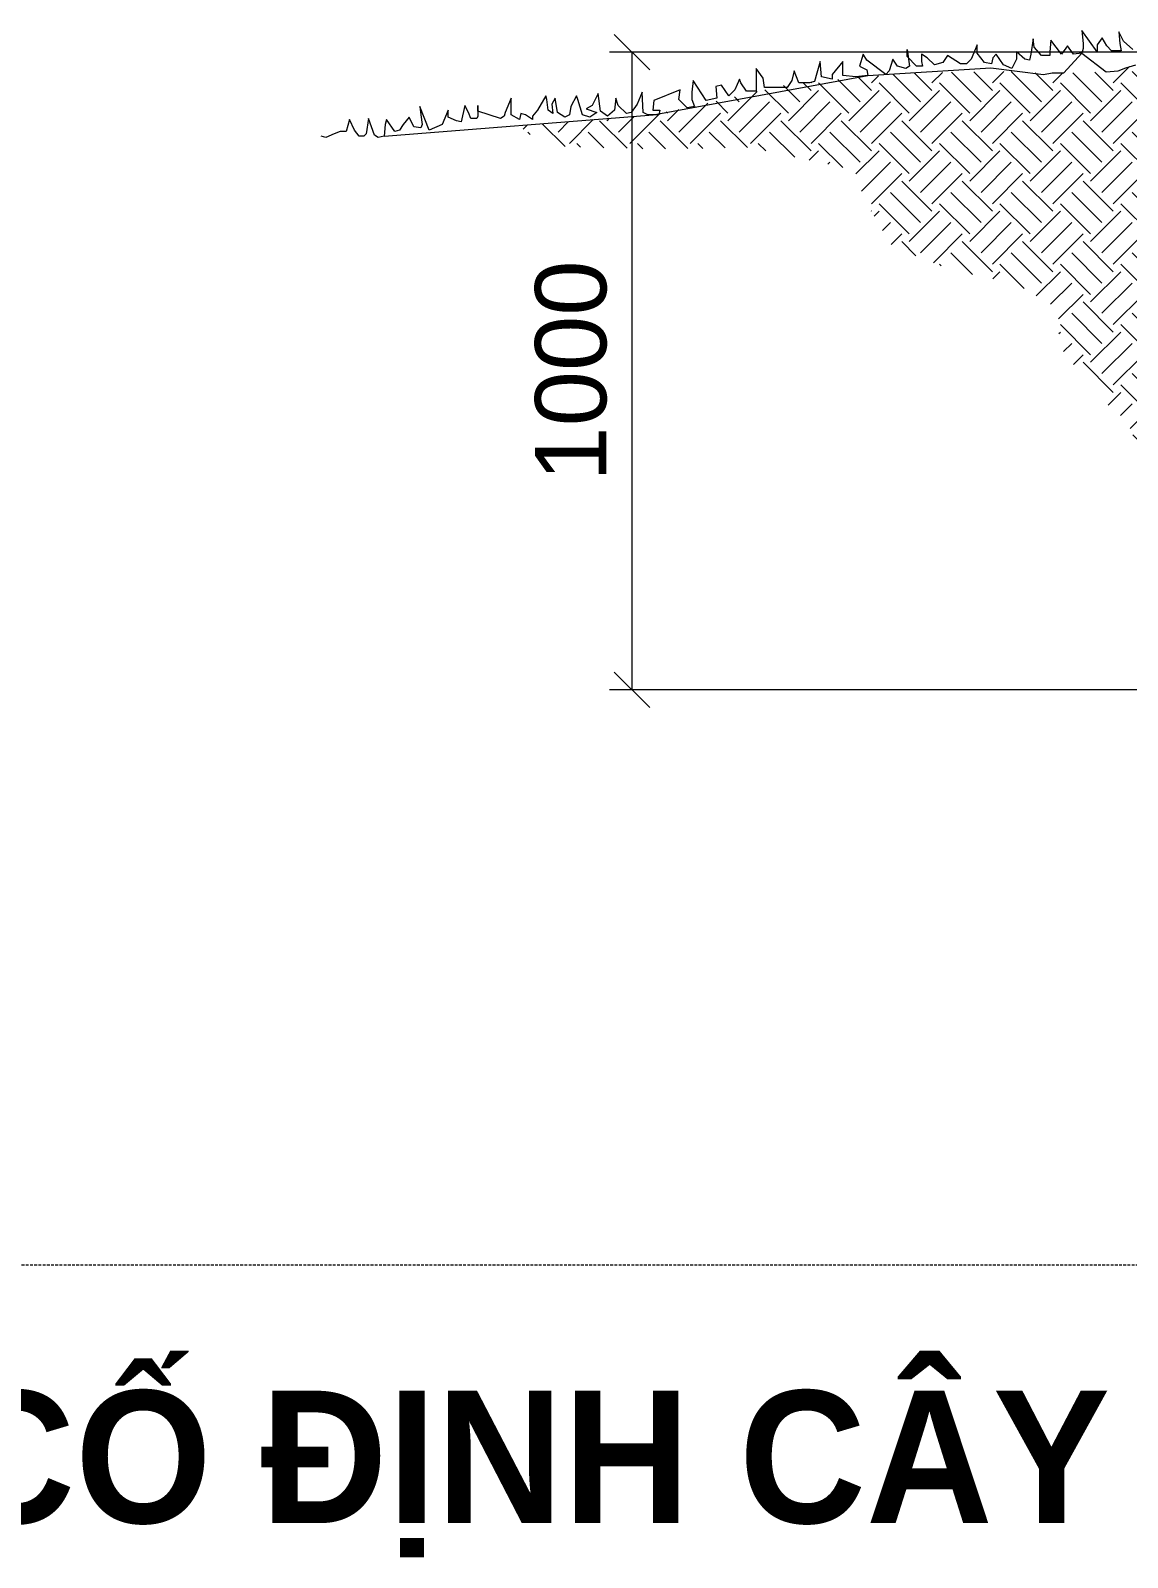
# Model space of a CAD drawing. Header units: millimetres. Extents: x 5357 to 259384, y -16348 to 109893.
# Drawn here: x 249799 to 251663, y 7125 to 9721 of the extents above; entities that cross this region are included whole.
import ezdxf

# ---------------------------------------------------------------- set-up
doc = ezdxf.new("R2010")
doc.units = ezdxf.units.MM
doc.linetypes.add('Demolished', pattern=[7.14375, 4.7625, -2.38125])
for name, color, linetype, lineweight in [('0_LA_DIMS', 250, 'Continuous', 18), ('0_LA_DIMS-1', 7, 'Continuous', 18), ('A-DETL-DEMO', 6, 'Demolished', 18), ('G-ANNO-TEXT-1', 7, 'Continuous', 9), ('LSA', 250, 'Continuous', 18)]:
    doc.layers.add(name, color=color, linetype=linetype, lineweight=lineweight)
doc.styles.add('Arial_7', font='arial_0.ttf', dxfattribs={"height": 121})
doc.styles.add('Arial_B_4', font='arialbd_0.ttf', dxfattribs={"width": 0.95, "height": 225})

# ---------------------------------------------------------------- blocks, each defined once
blk = doc.blocks.new('CAY XANH_CHI TIET TRONG CAY 2_dwg__ArchTick-2201644-CẢNH QUAN_CHI TIẾT TRỒNG CÂY')
at = {"layer": '0_LA_DIMS'}
blk.add_line((8028.5, 7759), (7968, 7698.5), dxfattribs=at)
blk = doc.blocks.new('CAY XANH_CHI TIET TRONG CAY 2_dwg-2201643-CẢNH QUAN_CHI TIẾT TRỒNG CÂY')
at = {"layer": 'LSA'}
h = blk.add_hatch(dxfattribs=at)
h.set_pattern_fill('FP_62', color=256, style=0, pattern_type=2)
h.set_pattern_definition([(45, (-2203349.3, -351054.77), (0, 102.6719046), [72.6, -72.6]), (45, (-2203368.55, -351035.52), (0, 102.6719046), [72.6, -72.6]), (45, (-2203387.8, -351016.27), (0, 102.6719046), [72.6, -72.6]), (135, (-2203387.8, -351003.436), (-102.6719046, 7e-15), [72.6, -72.6]), (135, (-2203368.55, -350984.185), (-102.6719046, 7e-15), [72.6, -72.6]), (135, (-2203349.3, -350964.934), (-102.6719046, 7e-15), [72.6, -72.6])])
h.paths.add_polyline_path([(8015.4, 8615.5), (8050.9, 8620.6), (8078.5, 8673.5), (8059, 8699.7), (8034.2, 8747.7), (8011, 8789.7), (7985.5, 8908.1), (7981, 9027.3), (7990.7, 9129.2), (7983.2, 9342.1), (7988.2, 9403.8), (7982, 9625.4), (7945.2, 9662.2), (7893, 9689.2), (7838.8, 9688.5), (7757.7, 9689.2), (7676.7, 9678.3), (7594.1, 9669.2), (7532.3, 9660), (7490.5, 9650.8), (7391.2, 9647.5), (7337.4, 9651.5), (7159.6, 9648.8), (6952.2, 9629.9), (6781.4, 9589.9), (6713, 9576.8), (6492.3, 9559.3), (6537.4, 9524.3), (6727.9, 9519.2), (6885.3, 9521.8), (7063.1, 9483.7), (7078.3, 9435.5), (7126.6, 9354.2), (7228.2, 9313.6), (7338.9, 9289.8), (7408.5, 9247.6), (7411, 9184.2), (7477, 9097.8), (7525.3, 9057.2), (7555.7, 8988.7), (7583.7, 8892.2), (7682.7, 8798.3), (7791.9, 8745), (7911.3, 8658.7), (8011, 8617.3)])
at = {"layer": '0_LA_DIMS'}
for p, q in [((8608, 9684), (6646.8, 9684)), ((6684.6, 9684), (6684.6, 8600)), ((8611.6, 8600), (6646.8, 8600))]:
    blk.add_line(p, q, dxfattribs=at)
at = {"layer": 'LSA', "flags": 128}
for points in [[(7535.9, 9688.5), (7519.7, 9702.6), (7511.6, 9718.7), (7513.7, 9698.6), (7515.7, 9686.4), (7499.5, 9686.4), (7491.4, 9694.5), (7483.4, 9708.6), (7475.3, 9696.5), (7475.3, 9684.4), (7449, 9720.8), (7451.1, 9698.6), (7451.1, 9690.5), (7449, 9682.4), (7434.9, 9680.4), (7424.8, 9694.5), (7414.7, 9680.4), (7396.5, 9704.6), (7394.5, 9684.4), (7394.5, 9678.4), (7380.4, 9678.4), (7368.3, 9692.5), (7366.2, 9706.6), (7362.2, 9680.4), (7360.2, 9670.3), (7352.1, 9672.3), (7338, 9684.4), (7338, 9672.3), (7329.9, 9656.2), (7315.7, 9662.2), (7303.6, 9680.4), (7297.6, 9674.3), (7295.5, 9664.2), (7283.4, 9666.3), (7271.3, 9682.4), (7271.3, 9696.5), (7261.2, 9672.3), (7253.1, 9664.2), (7243, 9664.2), (7220.8, 9678.4), (7212.7, 9666.3), (7198.6, 9662.2), (7186.5, 9674.3), (7176.4, 9680.4), (7176.4, 9668.3), (7178.4, 9660.2), (7168.3, 9660.2), (7152.2, 9676.4), (7152.2, 9688.5), (7156.2, 9660.2), (7150.1, 9656.2), (7136, 9660.2), (7127.9, 9672.3), (7121.9, 9652.1), (7115.8, 9646.1), (7083.5, 9670.3), (7077.4, 9680.4), (7071.4, 9660.2), (7083.5, 9654.1), (7085.5, 9644.1), (7065.3, 9642), (7043.1, 9644.1), (7043.1, 9668.3), (7024.9, 9646.1), (7024.9, 9638), (7006.8, 9642), (7004.7, 9668.3), (6998.7, 9648.1), (6994.6, 9634), (6986.6, 9631.9), (6968.4, 9631.9), (6960.3, 9652.1), (6956.3, 9636), (6948.2, 9623.9), (6909.8, 9623.9), (6907.8, 9640), (6895.7, 9656.2), (6895.7, 9631.9), (6895.7, 9617.8), (6879.5, 9617.8), (6869.4, 9631.9), (6867.4, 9638), (6859.3, 9619.8), (6849.2, 9609.7), (6837.1, 9627.9), (6827, 9625.9), (6829, 9605.7), (6810.9, 9601.7), (6788.6, 9636), (6786.6, 9615.8), (6786.6, 9603.7), (6790.7, 9591.6), (6778.5, 9589.6), (6764.4, 9603.7), (6766.4, 9619.8), (6722, 9601.7), (6720, 9585.5), (6732.1, 9585.5), (6730.1, 9577.4), (6711.9, 9577.4), (6703.8, 9581.5), (6701.8, 9615.8), (6693.7, 9595.6), (6683.6, 9581.5), (6675.5, 9579.5), (6661.4, 9593.6), (6657.4, 9605.7), (6655.3, 9585.5), (6643.2, 9575.4), (6631.1, 9583.5), (6627.1, 9613.8), (6617, 9593.6), (6606.9, 9587.5), (6625.1, 9581.5), (6612.9, 9573.4), (6600.8, 9577.4), (6592.7, 9603.7), (6590.7, 9609.7), (6580.6, 9591.6), (6578.6, 9577.4), (6570.5, 9573.4), (6558.4, 9581.5), (6554.4, 9605.7), (6548.3, 9595.6), (6550.3, 9579.5), (6542.3, 9585.5), (6540.2, 9603.7), (6538.2, 9609.7), (6524.1, 9585.5), (6516, 9575.4), (6516, 9569.4), (6503.9, 9577.4), (6495.8, 9579.5), (6493.8, 9569.4), (6479.6, 9577.4), (6479.6, 9605.7), (6469.5, 9581.5), (6467.5, 9575.4), (6461.5, 9571.4), (6423.1, 9583.5), (6423.1, 9593.6), (6423.1, 9575.4), (6421.1, 9571.4), (6411, 9571.4), (6406.9, 9581.5), (6400.9, 9593.6), (6394.8, 9565.3), (6386.7, 9567.3), (6372.6, 9573.4), (6372.6, 9585.5), (6362.5, 9561.3), (6340.3, 9551.2), (6324.1, 9591.6), (6326.2, 9577.4), (6328.2, 9561.3), (6326.2, 9555.2), (6314, 9557.3), (6306, 9573.4), (6295.9, 9561.3), (6289.8, 9551.2), (6281.7, 9549.2), (6267.6, 9569.4), (6265.6, 9561.3), (6263.6, 9541.1), (6253.5, 9539.1), (6247.4, 9543.1), (6237.3, 9571.4), (6233.3, 9545.1), (6229.2, 9541.1), (6221.1, 9541.1), (6213.1, 9551.2), (6205, 9569.4), (6198.9, 9549.2), (6188.8, 9549.2), (6178.7, 9545.1), (6164.6, 9539.1), (6156.5, 9541.1)], [(6263.6, 9541.1), (6721, 9577.4), (7085.5, 9644.1), (7294.2, 9657.3), (7383.7, 9645.8), (7398.7, 9649.1), (7418.7, 9649.1), (7449, 9682.4), (7490.5, 9650.8), (7510.6, 9652.5), (7523.9, 9657.5), (7540.6, 9662.5)]]:
    blk.add_lwpolyline(points, dxfattribs=at)
for p, rotation in [((-1044.1, 17682.3), 270), ((14413.4, 601.8), 90)]:
    blk.add_blockref('CAY XANH_CHI TIET TRONG CAY 2_dwg__ArchTick-2201644-CẢNH QUAN_CHI TIẾT TRỒNG CÂY', p, dxfattribs=dict(rotation=rotation))
at = {"layer": '0_LA_DIMS-1', "insert": (6520.1, 9142), "char_height": 121, "width": 449.67, "attachment_point": 2, "rotation": 90, "line_spacing_factor": 0.941778, "style": 'Arial_7'}
blk.add_mtext('1000', dxfattribs=at)

msp = doc.modelspace()

# ---------------------------------------------------------------- linework, layer by layer
at = {"layer": 'A-DETL-DEMO'}
msp.add_line((254839.5, 7622.1), (248279.4, 7622.1), dxfattribs=at)

# ---------------------------------------------------------------- block references
at = {"layer": 'LSA'}
msp.add_blockref('CAY XANH_CHI TIET TRONG CAY 2_dwg-2201643-CẢNH QUAN_CHI TIẾT TRỒNG CÂY', (244136.3, 0), dxfattribs=at)

# ---------------------------------------------------------------- texts
at = {"layer": 'G-ANNO-TEXT-1', "insert": (248332.4, 7267), "char_height": 225, "width": 8341.95, "attachment_point": 4, "line_spacing_factor": 0.936439, "style": 'Arial_B_4'}
msp.add_mtext('\\pt855,1710,2565,3420,4275,5130,5985,6840,7695,8550,9405,10260,11115,11970,12825,13680,14535,15390,16245,17100,17955,18810,19665,20520,21375,22230,23085,23940,24795,25650,26505,27360;CHI TIẾT CỐ ĐỊNH CÂY ĐỐI VỚI CÂY SỬ DỤNG NGAY', dxfattribs=at)

doc.saveas('drawing.dxf')
